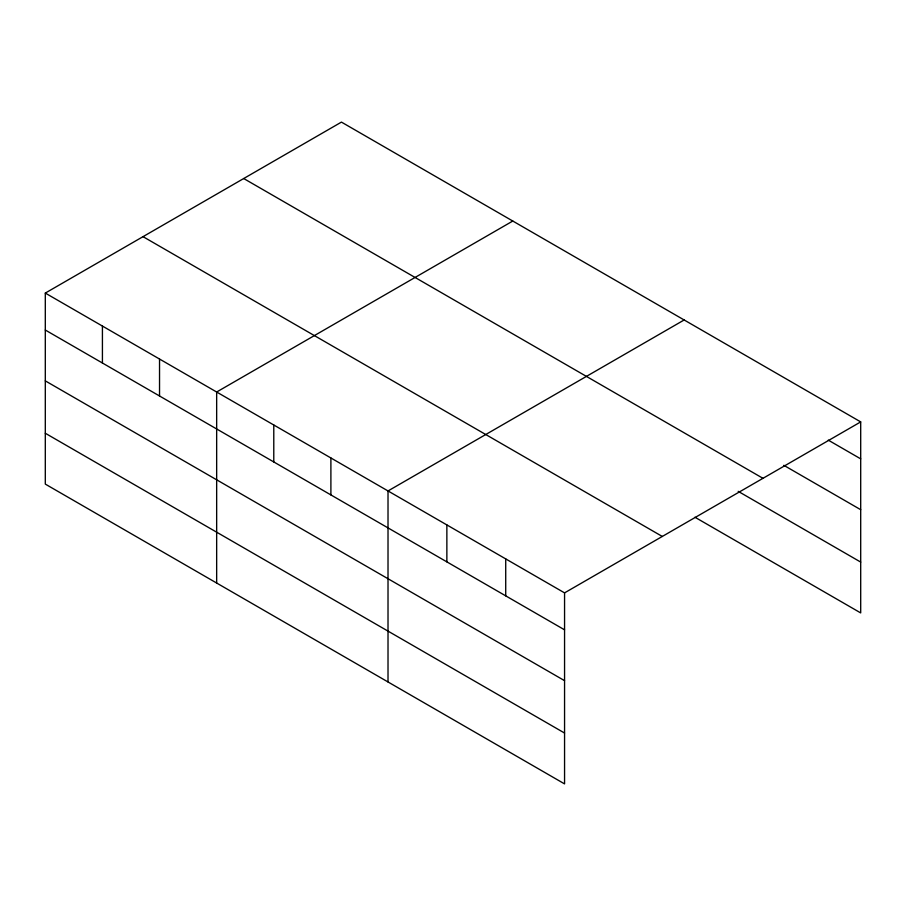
<?xml version="1.0" encoding="UTF-8"?>
<svg xmlns="http://www.w3.org/2000/svg" width="906" height="906" viewBox="0 0 906 906"><rect width="100%" height="100%" fill="white"/><g stroke="black" fill="none" stroke-linecap="round" stroke-linejoin="round"><path stroke-width="1.36" d="M564.563 680.666L564.563 592.875L45.3 293.08L45.3 484.098L564.563 783.894L564.563 680.666L45.3 380.871M45.3 293.08L341.437 122.106L860.7 421.902L860.7 612.92L694.959 517.235M512.785 221.041L216.659 392.015L216.659 583.022M684.143 319.977L388.017 490.95L388.017 681.958M564.563 592.875L860.7 421.902M828.277 440.135L860.7 458.855M783.837 465.322L860.7 509.693M243.703 178.527L762.977 478.323M738.197 491.346L860.7 562.082M143.023 236.659L662.297 536.454M45.3 330.033L564.563 629.829M45.3 433.249L564.563 733.045M505.718 558.9L505.718 595.854M446.862 524.925L446.862 561.867M330.894 457.972L330.894 494.914M273.782 424.993L273.782 461.935M159.535 359.036L159.535 395.979M102.423 326.058L102.423 363"/></g></svg>
